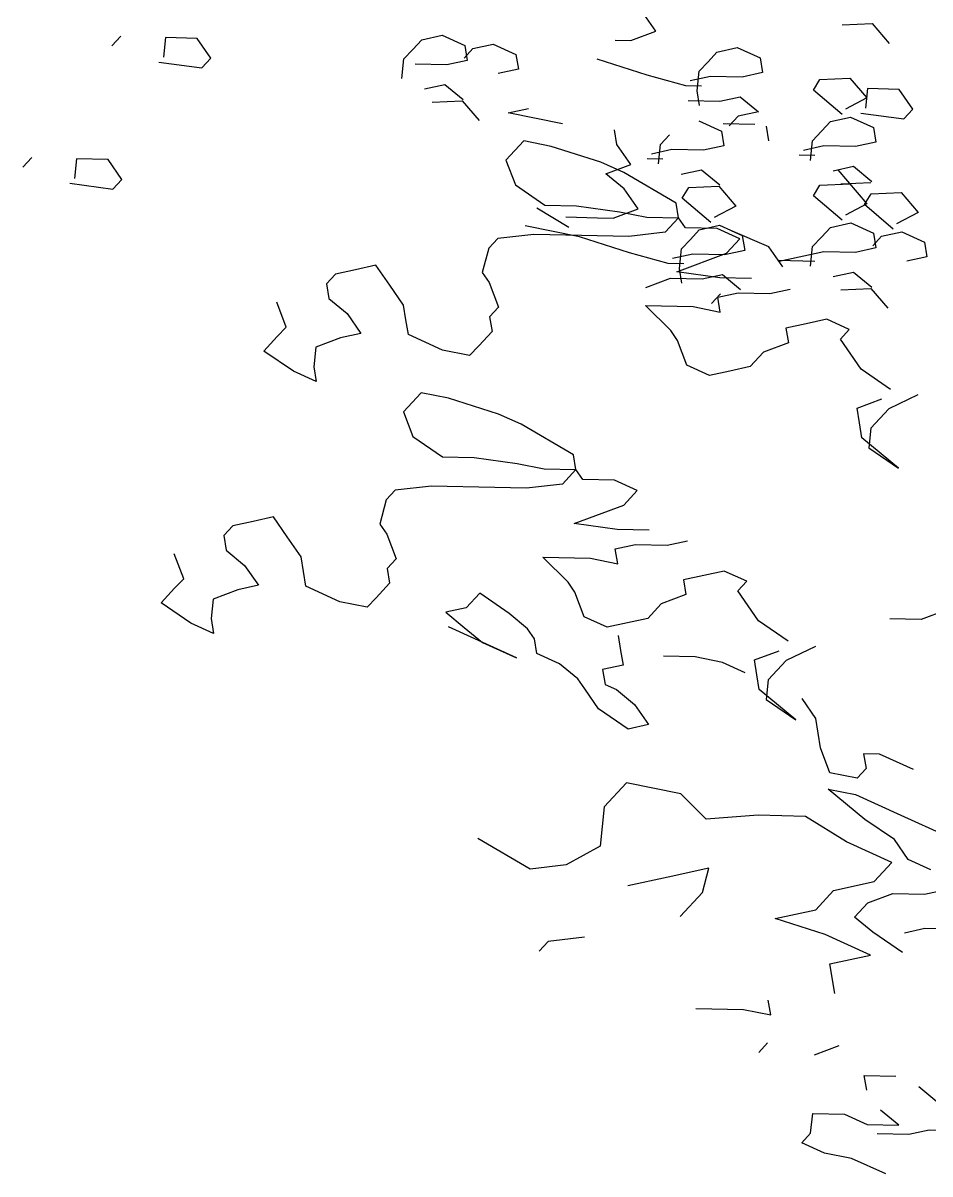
# Model space of a CAD drawing. Header units: millimetres. Extents: x -36495272392165 to 352544598049420, y -228287860276617 to 83349.
# Drawn here: x 318858654496027 to 320400219676772, y -116708574922343 to -114752288648610 of the extents above; entities that cross this region are included whole.
import ezdxf

# ---------------------------------------------------------------- set-up
doc = ezdxf.new("R2010")
doc.units = ezdxf.units.MM
doc.header["$MEASUREMENT"] = 0

# ---------------------------------------------------------------- blocks, each defined once
blk = doc.blocks.new('working_place (2)')
for p, q in [((19533.17, 1176.14), (19530.75, 1175.61)), ((19530.75, 1175.61), (19531.28, 1173.19)), ((19535.85, 1175.46), (19533.17, 1176.14)), ((19539.48, 1176.26), (19535.85, 1175.46)), ((19531.28, 1173.19), (19530.87, 1169.29)), ((19530.87, 1169.29), (19533.82, 1167.41)), ((19537.45, 1169.02), (19540.4, 1167.13)), ((19533.82, 1167.41), (19536.24, 1167.94)), ((19536.24, 1167.94), (19539.19, 1166.05)), ((19540.4, 1167.13), (19542.14, 1164.98)), ((19539.19, 1166.05), (19537.03, 1164.31)), ((19542.14, 1164.98), (19545.09, 1163.09)), ((19524.53, 1158.57), (19524, 1160.99)), ((19535.15, 1161.36), (19534.47, 1158.67)), ((19539.84, 1157.32), (19541.99, 1159.06)), ((19531.21, 1154.61), (19529.2, 1157.98)), ((19534.47, 1158.67), (19537.42, 1156.79)), ((19516.84, 1156.53), (19521.27, 1153.7)), ((19501.12, 1153.07), (19500.59, 1155.49)), ((19521.27, 1153.7), (19523.96, 1153.02)), ((19504.34, 1149.97), (19501.12, 1153.07)), ((19523.96, 1153.02), (19523.28, 1150.33)), ((19529.22, 1144.82), (19527.86, 1139.44)), ((19497.24, 1140.32), (19491.46, 1137.78)), ((19500.45, 1137.22), (19497.24, 1140.32)), ((19512.55, 1139.88), (19513.88, 1133.84)), ((19527.86, 1139.44), (19531.34, 1135.14)), ((19502.99, 1131.44), (19500.45, 1137.22)), ((19510.25, 1133.04), (19506.77, 1137.34)), ((19526.51, 1134.07), (19521.4, 1134.22)), ((19521.4, 1134.22), (19524.89, 1129.91)), ((19531.34, 1135.14), (19526.51, 1134.07)), ((19513.73, 1128.73), (19510.25, 1133.04)), ((19513.88, 1133.84), (19513.73, 1128.73)), ((19534.23, 1132.62), (19530.87, 1130.61)), ((19502.17, 1123.65), (19502.99, 1131.44)), ((19524.89, 1129.91), (19525.95, 1125.08)), ((19530.87, 1130.61), (19528.71, 1128.87)), ((19528.71, 1128.87), (19529.51, 1125.24)), ((19535.56, 1126.57), (19533.82, 1128.72)), ((19538.51, 1124.68), (19535.56, 1126.57)), ((19525.95, 1125.08), (19529.43, 1120.77)), ((19529.51, 1125.24), (19531.52, 1121.88)), ((19503.5, 1117.6), (19502.17, 1123.65)), ((19531.52, 1121.88), (19534.47, 1119.99)), ((19529.43, 1120.77), (19530.49, 1115.93)), ((19511.97, 1119.47), (19508.87, 1116.25)), ((19516.66, 1115.43), (19511.97, 1119.47)), ((19534.47, 1119.99), (19536.21, 1117.84)), ((19508.87, 1116.25), (19503.5, 1117.6)), ((19460.72, 1115.19), (19458.3, 1114.66)), ((19460.04, 1112.5), (19460.72, 1115.19)), ((19521.09, 1112.6), (19516.66, 1115.43)), ((19530.49, 1115.93), (19525.66, 1114.87)), ((19458.3, 1114.66), (19454.94, 1112.65)), ((19525.66, 1114.87), (19521.09, 1112.6)), ((19531.9, 1114.35), (19530.02, 1111.4)), ((19534.32, 1114.89), (19531.9, 1114.35)), ((19454.94, 1112.65), (19455.73, 1109.02)), ((19459.63, 1108.61), (19460.04, 1112.5)), ((19530.02, 1111.4), (19526.65, 1109.4)), ((19526.65, 1109.4), (19522.35, 1105.91)), ((19455.73, 1109.02), (19456.27, 1106.6)), ((19461.63, 1105.24), (19459.63, 1108.61)), ((19502, 1107.13), (19498.64, 1105.12)), ((19503.74, 1104.98), (19502, 1107.13)), ((19529.87, 1106.3), (19534.71, 1107.36)), ((19456.27, 1106.6), (19454.64, 1102.44)), ((19525.03, 1105.24), (19529.87, 1106.3)), ((19463.38, 1103.09), (19461.63, 1105.24)), ((19498.64, 1105.12), (19496.75, 1102.17)), ((19501.85, 1102.03), (19503.74, 1104.98)), ((19522.35, 1105.91), (19525.03, 1105.24)), ((19461.49, 1100.14), (19463.38, 1103.09)), ((19522, 1102.65), (19520.38, 1098.49)), ((19524.69, 1101.98), (19522, 1102.65)), ((19496.75, 1102.17), (19495.81, 1100.7)), ((19499.7, 1100.29), (19501.85, 1102.03)), ((19525.22, 1099.56), (19524.69, 1101.98)), ((19471.43, 1101.06), (19467.8, 1100.26)), ((19474.11, 1100.38), (19471.43, 1101.06)), ((19474.65, 1097.96), (19474.11, 1100.38)), ((19485.86, 1099.78), (19489.49, 1100.58)), ((19489.49, 1100.58), (19487.07, 1100.05)), ((19495.81, 1100.7), (19493.65, 1098.96)), ((19459.33, 1098.4), (19461.49, 1100.14)), ((19467.8, 1100.26), (19467.12, 1097.58)), ((19487.07, 1100.05), (19482.24, 1098.98)), ((19483.71, 1098.04), (19485.86, 1099.78)), ((19497.81, 1097.33), (19498.49, 1100.02)), ((19498.49, 1100.02), (19499.7, 1100.29)), ((19524.54, 1096.87), (19525.22, 1099.56)), ((19458.66, 1095.72), (19459.33, 1098.4)), ((19491.23, 1098.43), (19490.56, 1095.74)), ((19493.65, 1098.96), (19491.23, 1098.43)), ((19520.38, 1098.49), (19519.7, 1095.81)), ((19467.12, 1097.58), (19466.45, 1094.89)), ((19475.44, 1094.33), (19474.65, 1097.96)), ((19481.56, 1096.3), (19483.71, 1098.04)), ((19499.56, 1095.18), (19497.81, 1097.33)), ((19483.3, 1094.14), (19481.56, 1096.3)), ((19526.02, 1095.93), (19524.54, 1096.87)), ((19529.64, 1096.72), (19526.02, 1095.93)), ((19459.19, 1093.29), (19458.66, 1095.72)), ((19466.45, 1094.89), (19464.56, 1091.94)), ((19490.56, 1095.74), (19489.61, 1094.26)), ((19498.88, 1092.5), (19499.56, 1095.18)), ((19519.7, 1095.81), (19519.03, 1093.12)), ((19474.77, 1091.65), (19475.44, 1094.33)), ((19484.1, 1090.51), (19483.3, 1094.14)), ((19489.61, 1094.26), (19487.46, 1092.52)), ((19517.22, 1094.64), (19512.91, 1091.16)), ((19513.86, 1092.64), (19517.22, 1094.64)), ((19460.93, 1091.14), (19459.19, 1093.29)), ((19487.46, 1092.52), (19484.1, 1090.51)), ((19513.44, 1088.74), (19513.86, 1092.64)), ((19519.03, 1093.12), (19517.14, 1090.17)), ((19464.56, 1091.94), (19462.67, 1088.99)), ((19475.3, 1089.23), (19474.77, 1091.65)), ((19498.2, 1089.81), (19498.88, 1092.5)), ((19462.67, 1088.99), (19460.93, 1091.14)), ((19505.99, 1088.99), (19503.04, 1090.87)), ((19512.91, 1091.16), (19512.23, 1088.47)), ((19473.68, 1085.07), (19475.3, 1089.23)), ((19494.5, 1088.38), (19492.88, 1084.22)), ((19496.93, 1088.91), (19494.5, 1088.38)), ((19498.66, 1086.76), (19496.93, 1088.91)), ((19508.67, 1088.31), (19505.99, 1088.99)), ((19511.09, 1088.84), (19508.67, 1088.31)), ((19512.23, 1088.47), (19511.56, 1085.79)), ((19514.51, 1083.9), (19513.44, 1088.74)), ((19500.41, 1084.61), (19498.66, 1086.76)), ((19472.74, 1083.59), (19473.68, 1085.07)), ((19511.56, 1085.79), (19513.56, 1082.43)), ((19472.59, 1078.49), (19472.74, 1083.59)), ((19492.88, 1084.22), (19491.94, 1082.74)), ((19501.2, 1080.98), (19500.41, 1084.61)), ((19516.78, 1079.33), (19514.51, 1083.9)), ((19491.94, 1082.74), (19488.84, 1079.53)), ((19503.21, 1077.61), (19501.2, 1080.98)), ((19488.84, 1079.53), (19493.27, 1076.7)), ((19514.1, 1080.01), (19510.73, 1078)), ((19473.12, 1076.07), (19472.59, 1078.49)), ((19510.73, 1078), (19507.9, 1073.57)), ((19502.53, 1074.93), (19503.21, 1077.61)), ((19476.34, 1072.97), (19473.12, 1076.07)), ((19493.27, 1076.7), (19495.96, 1076.02)), ((19495.96, 1076.02), (19495.28, 1073.33)), ((19504.27, 1072.77), (19502.53, 1074.93)), ((19507.9, 1073.57), (19508.43, 1071.15)), ((19477.81, 1072.03), (19476.34, 1072.97)), ((19495.28, 1073.33), (19497.02, 1071.18)), ((19506.02, 1070.62), (19504.27, 1072.77)), ((19480.76, 1070.14), (19477.81, 1072.03)), ((19485.19, 1067.31), (19480.76, 1070.14)), ((19494.86, 1069.44), (19490.7, 1071.06)), ((19490.7, 1071.06), (19494.72, 1064.34)), ((19497.02, 1071.18), (19499.97, 1069.29)), ((19508.43, 1071.15), (19506.02, 1070.62)), ((19497.82, 1067.55), (19494.86, 1069.44)), ((19499.97, 1069.29), (19501.71, 1067.14)), ((19525.75, 1067.35), (19522.81, 1069.24)), ((19488.4, 1064.22), (19485.19, 1067.31)), ((19527.76, 1063.99), (19525.75, 1067.35)), ((19473.1, 1064.65), (19476.46, 1066.66)), ((19476.46, 1066.66), (19479.41, 1064.77)), ((19471.47, 1060.49), (19473.1, 1064.65)), ((19479.41, 1064.77), (19483.57, 1063.15)), ((19489.2, 1060.59), (19488.4, 1064.22)), ((19494.72, 1064.34), (19495.52, 1060.71)), ((19483.57, 1063.15), (19486.25, 1062.47)), ((19486.25, 1062.47), (19489.2, 1060.59)), ((19490.15, 1062.06), (19489.2, 1060.59)), ((19493.1, 1060.17), (19490.15, 1062.06)), ((19462.47, 1060.24), (19460.06, 1059.7)), ((19461.8, 1057.55), (19462.47, 1060.24)), ((19472.54, 1055.65), (19471.47, 1060.49)), ((19489.2, 1060.59), (19488.53, 1057.9)), ((19495.52, 1060.71), (19493.1, 1060.17)), ((19460.06, 1059.7), (19456.69, 1057.7)), ((19488.53, 1057.9), (19482.75, 1055.36)), ((19456.69, 1057.7), (19457.49, 1054.07)), ((19461.39, 1053.65), (19461.8, 1057.55)), ((19475.22, 1054.98), (19472.54, 1055.65)), ((19480.33, 1054.83), (19475.22, 1054.98)), ((19482.75, 1055.36), (19480.33, 1054.83)), ((19457.49, 1054.07), (19458.02, 1051.65)), ((19463.39, 1050.29), (19461.39, 1053.65)), ((19458.02, 1051.65), (19456.4, 1047.49)), ((19465.13, 1048.14), (19463.39, 1050.29)), ((19463.25, 1045.19), (19465.13, 1048.14)), ((19473.19, 1046.11), (19469.56, 1045.31)), ((19475.87, 1045.43), (19473.19, 1046.11)), ((19476.41, 1043.01), (19475.87, 1045.43)), ((19461.09, 1043.45), (19463.25, 1045.19)), ((19469.56, 1045.31), (19468.88, 1042.62)), ((19460.42, 1040.76), (19461.09, 1043.45)), ((19468.88, 1042.62), (19468.21, 1039.94)), ((19477.2, 1039.38), (19476.41, 1043.01)), ((19460.95, 1038.34), (19460.42, 1040.76)), ((19468.21, 1039.94), (19466.32, 1036.99)), ((19476.53, 1036.7), (19477.2, 1039.38)), ((19518.98, 1039.69), (19514.67, 1036.21)), ((19515.62, 1037.68), (19518.98, 1039.69)), ((19428.77, 1037.69), (19429.31, 1035.28)), ((19433.61, 1037.82), (19437.77, 1036.19)), ((19462.69, 1036.19), (19460.95, 1038.34)), ((19515.2, 1033.79), (19515.62, 1037.68)), ((19433.47, 1032.71), (19433.88, 1036.61)), ((19466.32, 1036.99), (19464.43, 1034.04)), ((19477.06, 1034.28), (19476.53, 1036.7)), ((19437.77, 1036.19), (19438.31, 1033.78)), ((19464.43, 1034.04), (19462.69, 1036.19)), ((19514.67, 1036.21), (19513.99, 1033.52)), ((19475.44, 1030.12), (19477.06, 1034.28)), ((19438.31, 1033.78), (19436.42, 1030.83)), ((19496.26, 1033.43), (19494.64, 1029.27)), ((19498.68, 1033.96), (19496.26, 1033.43)), ((19500.42, 1031.81), (19498.68, 1033.96)), ((19513.99, 1033.52), (19513.32, 1030.84)), ((19516.27, 1028.95), (19515.2, 1033.79)), ((19436.42, 1030.83), (19433.47, 1032.71)), ((19502.17, 1029.65), (19500.42, 1031.81)), ((19513.32, 1030.84), (19515.32, 1027.47)), ((19474.49, 1028.64), (19475.44, 1030.12)), ((19474.35, 1023.54), (19474.49, 1028.64)), ((19494.64, 1029.27), (19493.7, 1027.79)), ((19502.96, 1026.02), (19502.17, 1029.65)), ((19518.54, 1024.38), (19516.27, 1028.95)), ((19493.7, 1027.79), (19490.6, 1024.58)), ((19504.97, 1022.66), (19502.96, 1026.02)), ((19490.6, 1024.58), (19495.03, 1021.75)), ((19515.85, 1025.06), (19512.49, 1023.05)), ((19474.88, 1021.12), (19474.35, 1023.54)), ((19512.49, 1023.05), (19509.66, 1018.62)), ((19504.29, 1019.98), (19504.97, 1022.66)), ((19478.1, 1018.02), (19474.88, 1021.12)), ((19490.06, 1021.09), (19492.06, 1017.73)), ((19495.03, 1021.75), (19497.72, 1021.07)), ((19497.72, 1021.07), (19497.04, 1018.38)), ((19497.17, 1017.59), (19496.64, 1020)), ((19506.03, 1017.82), (19504.29, 1019.98)), ((19509.66, 1018.62), (19510.19, 1016.2)), ((19479.57, 1017.08), (19478.1, 1018.02)), ((19492.06, 1017.73), (19495.02, 1015.84)), ((19493.27, 1017.99), (19492.6, 1015.31)), ((19497.04, 1018.38), (19498.78, 1016.23)), ((19507.78, 1015.67), (19506.03, 1017.82)), ((19482.39, 1015.6), (19477.02, 1016.96)), ((19482.52, 1015.19), (19479.57, 1017.08)), ((19487.49, 1015.46), (19482.39, 1015.6)), ((19486.95, 1012.36), (19482.52, 1015.19)), ((19491.39, 1015.05), (19487.49, 1015.46)), ((19492.6, 1015.31), (19492.19, 1011.42)), ((19492.46, 1016.11), (19496.48, 1009.38)), ((19496.62, 1014.49), (19492.46, 1016.11)), ((19495.02, 1015.84), (19496.76, 1013.69)), ((19496.76, 1013.69), (19498.91, 1015.43)), ((19498.78, 1016.23), (19501.73, 1014.34)), ((19510.19, 1016.2), (19507.78, 1015.67)), ((19477.54, 1012.75), (19481.09, 1014.4)), ((19492.86, 1014.1), (19491.39, 1015.05)), ((19499.58, 1012.6), (19496.62, 1014.49)), ((19501.73, 1014.34), (19503.47, 1012.19)), ((19493.39, 1011.68), (19491.65, 1013.83)), ((19480.5, 1012.65), (19483.45, 1010.77)), ((19490.16, 1009.26), (19486.95, 1012.36)), ((19474.86, 1009.7), (19478.22, 1011.71)), ((19478.22, 1011.71), (19481.17, 1009.82)), ((19483.45, 1010.77), (19484.93, 1009.82)), ((19492.19, 1011.42), (19492.72, 1009)), ((19496.35, 1009.8), (19493.39, 1011.68)), ((19473.23, 1005.54), (19474.86, 1009.7)), ((19481.17, 1009.82), (19485.33, 1008.2)), ((19484.93, 1009.82), (19486.94, 1006.46)), ((19498.09, 1007.64), (19496.35, 1009.8)), ((19510.92, 1006.9), (19513.1, 1009.64)), ((19433.27, 1008.69), (19433.81, 1006.28)), ((19438.11, 1008.82), (19442.27, 1007.19)), ((19490.96, 1005.64), (19490.16, 1009.26)), ((19492.72, 1009), (19493.25, 1006.58)), ((19496.48, 1009.38), (19497.28, 1005.75)), ((19508.18, 1009.08), (19510.92, 1006.9)), ((19437.97, 1003.71), (19438.38, 1007.61)), ((19485.33, 1008.2), (19488.01, 1007.52)), ((19488.01, 1007.52), (19490.96, 1005.64)), ((19497.41, 1004.96), (19498.09, 1007.64)), ((19502.1, 1008.36), (19500.21, 1005.41)), ((19504.92, 1005.28), (19501.53, 1007.46)), ((19505.45, 1002.86), (19501.62, 1007.6)), ((19442.27, 1007.19), (19442.81, 1004.78)), ((19486.94, 1006.46), (19485.05, 1003.51)), ((19491.91, 1007.11), (19490.96, 1005.64)), ((19494.86, 1005.22), (19491.91, 1007.11)), ((19493.25, 1006.58), (19494.99, 1004.43)), ((19504.65, 1006.49), (19504.24, 1002.6)), ((19507.07, 1007.02), (19508.81, 1004.87)), ((19508.81, 1004.87), (19510.97, 1006.61)), ((19474.3, 1000.7), (19473.23, 1005.54)), ((19490.96, 1005.64), (19490.29, 1002.95)), ((19497.28, 1005.75), (19494.86, 1005.22)), ((19500.21, 1005.41), (19496.2, 1004.69)), ((19442.81, 1004.78), (19440.92, 1001.83)), ((19494.11, 1004.47), (19490.7, 1001.59)), ((19494.99, 1004.43), (19497.41, 1004.96)), ((19440.92, 1001.83), (19437.97, 1003.71)), ((19485.05, 1003.51), (19482.9, 1001.77)), ((19490.29, 1002.95), (19484.51, 1000.41)), ((19495.9, 999.69), (19494.25, 1003.24)), ((19508.4, 1000.98), (19505.45, 1002.86)), ((19482.9, 1001.77), (19484.9, 998.4)), ((19504.24, 1002.6), (19504.78, 1000.18)), ((19476.98, 1000.02), (19474.3, 1000.7)), ((19490.7, 1001.59), (19490.98, 999.13)), ((19510.14, 998.82), (19508.4, 1000.98)), ((19467.36, 996.89), (19469.55, 999.63)), ((19482.08, 999.88), (19476.98, 1000.02)), ((19484.51, 1000.41), (19482.08, 999.88)), ((19493.72, 996.95), (19495.9, 999.69)), ((19504.78, 1000.18), (19505.31, 997.76)), ((19464.62, 999.07), (19467.36, 996.89)), ((19484.9, 998.4), (19483.02, 995.45)), ((19490.98, 999.13), (19493.72, 996.95)), ((19509.47, 996.14), (19510.14, 998.82)), ((19509.78, 998.61), (19510.31, 996.19)), ((19515.14, 997.25), (19513.4, 999.41)), ((19505.31, 997.76), (19507.05, 995.61)), ((19514.47, 994.57), (19515.14, 997.25)), ((19461.1, 996.48), (19460.69, 992.59)), ((19463.52, 997.01), (19465.26, 994.86)), ((19465.26, 994.86), (19467.41, 996.6)), ((19471.98, 996.31), (19473.72, 994.16)), ((19477.34, 994.96), (19471.98, 996.31)), ((19487.72, 995.33), (19486.25, 996.27)), ((19487.45, 996.54), (19487.04, 992.64)), ((19489.88, 997.07), (19491.61, 994.92)), ((19491.61, 994.92), (19493.77, 996.66)), ((19507.05, 995.61), (19509.47, 996.14)), ((19510.31, 996.19), (19512.05, 994.04)), ((19483.02, 995.45), (19482.34, 992.77)), ((19488.25, 992.91), (19486.51, 995.06)), ((19506.17, 995.65), (19502.76, 992.77)), ((19507.96, 990.87), (19506.31, 994.42)), ((19511.17, 994.08), (19507.76, 991.2)), ((19512.05, 994.04), (19514.47, 994.57)), ((19464.85, 990.97), (19461.89, 992.85)), ((19491.2, 991.02), (19488.25, 992.91)), ((19502.76, 992.77), (19503.04, 990.31)), ((19512.96, 989.3), (19511.31, 992.85)), ((19460.69, 992.59), (19461.22, 990.17)), ((19487.04, 992.64), (19487.58, 990.23)), ((19466.59, 988.81), (19464.85, 990.97)), ((19492.94, 988.87), (19491.2, 991.02)), ((19504.23, 986.18), (19507.96, 990.87)), ((19507.76, 991.2), (19508.04, 988.74)), ((19461.22, 990.17), (19461.75, 987.75)), ((19471.59, 987.24), (19469.85, 989.4)), ((19503.04, 990.31), (19505.78, 988.13)), ((19465.91, 986.13), (19466.59, 988.81)), ((19466.22, 988.6), (19466.75, 986.18)), ((19492.27, 986.18), (19492.94, 988.87)), ((19504.93, 988.74), (19507.67, 986.56)), ((19508.04, 988.74), (19510.78, 986.56)), ((19510.78, 986.56), (19512.96, 989.3)), ((19461.75, 987.75), (19463.49, 985.6)), ((19470.91, 984.56), (19471.59, 987.24)), ((19463.49, 985.6), (19465.91, 986.13)), ((19466.75, 986.18), (19468.49, 984.03)), ((19489.85, 985.65), (19492.27, 986.18)), ((19501.4, 986.15), (19500.99, 982.25)), ((19503.82, 986.68), (19505.56, 984.53)), ((19505.56, 984.53), (19507.72, 986.27)), ((19496.96, 985.06), (19496.29, 982.38)), ((19501.67, 984.94), (19500.19, 985.88)), ((19468.49, 984.03), (19470.91, 984.56)), ((19495.17, 982.79), (19492.22, 984.68)), ((19493.35, 982.29), (19492.82, 984.7)), ((19502.2, 982.52), (19500.46, 984.67)), ((19489.46, 982.69), (19488.78, 980.01)), ((19488.25, 982.43), (19491.2, 980.54)), ((19495.1, 980.13), (19493.35, 982.29)), ((19500.99, 982.25), (19501.52, 979.84)), ((19505.15, 980.63), (19502.2, 982.52)), ((19491.2, 980.54), (19492.94, 978.39)), ((19506.89, 978.48), (19505.15, 980.63)), ((19483.68, 980.16), (19478.57, 980.3)), ((19487.57, 979.74), (19483.68, 980.16)), ((19489.05, 978.8), (19487.57, 979.74)), ((19488.78, 980.01), (19488.37, 976.12)), ((19492.94, 978.39), (19495.1, 980.13)), ((19501.52, 979.84), (19502.05, 977.42)), ((19489.58, 976.38), (19487.84, 978.53)), ((19506.21, 975.8), (19506.89, 978.48)), ((19502.05, 977.42), (19503.79, 975.26)), ((19488.37, 976.12), (19488.9, 973.7)), ((19492.53, 974.5), (19489.58, 976.38)), ((19479.64, 975.47), (19481.11, 974.52)), ((19502.92, 975.31), (19499.51, 972.43)), ((19503.79, 975.26), (19506.21, 975.8)), ((19481.11, 974.52), (19483.12, 971.16)), ((19488.9, 973.7), (19489.43, 971.28)), ((19494.27, 972.34), (19492.53, 974.5)), ((19504.71, 970.53), (19503.06, 974.08)), ((19504.61, 973.82), (19508.77, 972.19)), ((19504.47, 968.71), (19504.88, 972.61)), ((19493.59, 969.66), (19494.27, 972.34)), ((19499.51, 972.43), (19499.78, 969.97)), ((19508.77, 972.19), (19509.31, 969.78)), ((19483.12, 971.16), (19481.23, 968.21)), ((19489.43, 971.28), (19491.17, 969.12)), ((19502.53, 967.79), (19504.71, 970.53)), ((19491.17, 969.12), (19493.59, 969.66)), ((19499.78, 969.97), (19502.53, 967.79)), ((19509.31, 969.78), (19507.42, 966.83)), ((19507.42, 966.83), (19504.47, 968.71)), ((19500.18, 958.08), (19502.92, 955.9)), ((19502.92, 955.9), (19505.1, 958.64))]:
    blk.add_line(p, q)

msp = doc.modelspace()

# ---------------------------------------------------------------- block references
at = {"color": 7, "xscale": -17440635077.23526, "yscale": 8388791957.977852, "zscale": 17440635077.23526, "rotation": 161.6396296788874}
msp.add_blockref('working_place (2)', (-18538461.3, -8837506.7), dxfattribs=at)

doc.saveas('drawing.dxf')
